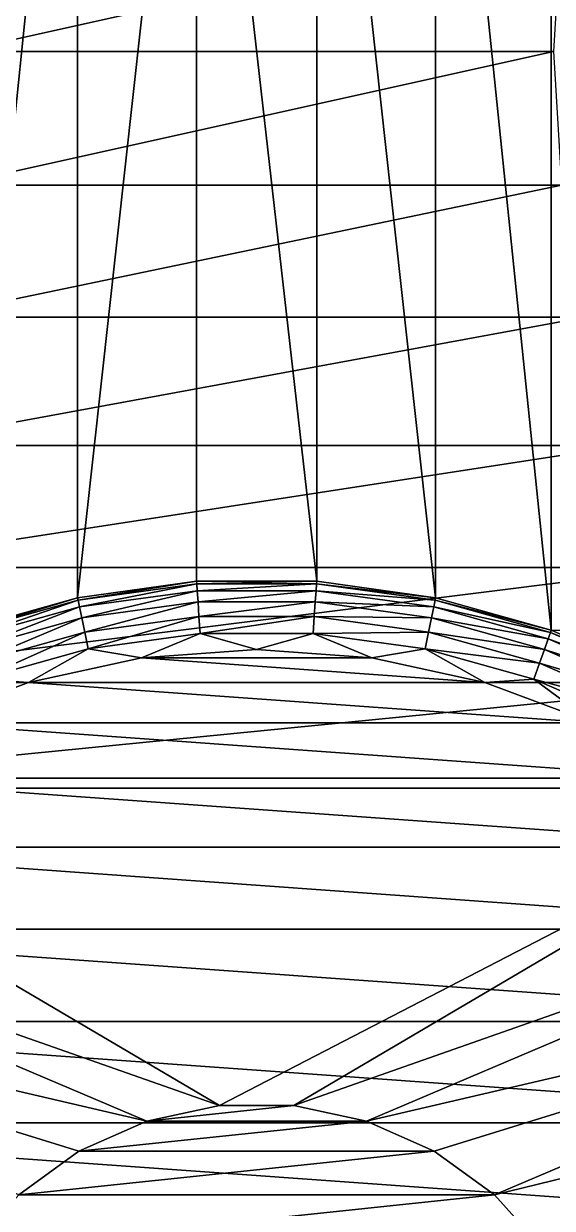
# Model space of a CAD drawing. Extents: x 464 to 15145, y 328 to 7622.
# Drawn here: x 5652 to 6346, y 2458 to 4012 of the extents above; entities that cross this region are included whole.
import ezdxf

# ---------------------------------------------------------------- set-up
doc = ezdxf.new("R2010")
doc.units = 0
doc.layers.get('0').update_dxf_attribs({"linetype": 'CONTINUOUS'})

msp = doc.modelspace()

# ---------------------------------------------------------------- linework, layer by layer
at = {"color": 7}
for points in [[(6344.4, 4734.4, -4432), (9264.7, 3216.1, -4432), (6488.9, 4797.1, -4432), (6344.4, 4734.4, -4432)], [(5571.4, 4734.4, -4432), (5571.4, 3216.1, -4432), (5723.1, 4691.9, -4432), (5571.4, 4734.4, -4432)], [(6344.4, 3216.1, -4432), (6344.4, 4734.4, -4432), (6192.7, 4691.9, -4432), (6344.4, 3216.1, -4432)], [(6344.4, 3216.1, -4432), (9120.2, 3153.3, -4432), (6344.4, 4734.4, -4432), (6344.4, 3216.1, -4432)], [(9120.2, 3153.3, -4432), (9264.7, 3216.1, -4432), (6344.4, 4734.4, -4432), (9120.2, 3153.3, -4432)], [(5723.1, 4691.9, -4432), (5571.4, 3216.1, -4432), (5723.1, 3258.6, -4432), (5723.1, 4691.9, -4432)], [(5723.1, 4691.9, -4432), (5723.1, 3258.6, -4432), (5879.1, 4670.4, -4432), (5723.1, 4691.9, -4432)], [(6036.7, 4670.4, -4432), (6192.7, 3258.6, -4432), (6192.7, 4691.9, -4432), (6036.7, 4670.4, -4432)], [(6192.7, 4691.9, -4432), (6192.7, 3258.6, -4432), (6344.4, 3216.1, -4432), (6192.7, 4691.9, -4432)], [(5879.1, 4670.4, -4432), (5723.1, 3258.6, -4432), (5879.1, 3280.1, -4432), (5879.1, 4670.4, -4432)], [(5879.1, 4670.4, -4432), (5879.1, 3280.1, -4432), (6036.7, 3280.1, -4432), (5879.1, 4670.4, -4432)], [(5879.1, 4670.4, -4432), (6036.7, 3280.1, -4432), (6036.7, 4670.4, -4432), (5879.1, 4670.4, -4432)], [(6036.7, 4670.4, -4432), (6036.7, 3280.1, -4432), (6192.7, 3258.6, -4432), (6036.7, 4670.4, -4432)], [(6357.8, 4150.9, -3744.1), (5568.7, 3975.2, -3744.1), (5558, 4150.9, -3744.1), (6357.8, 4150.9, -3744.1)], [(6347.2, 3975.2, -3744.1), (5568.7, 3975.2, -3744.1), (6357.8, 4150.9, -3744.1), (6347.2, 3975.2, -3744.1)], [(6357.8, 3799.6, -3744.1), (5558, 3799.6, -3744.1), (6347.2, 3975.2, -3744.1), (6357.8, 3799.6, -3744.1)], [(6347.2, 3975.2, -3744.1), (5558, 3799.6, -3744.1), (5568.7, 3975.2, -3744.1), (6347.2, 3975.2, -3744.1)], [(5558, 3799.6, -3744.1), (6357.8, 3799.6, -3744.1), (5526.3, 3626.5, -3744.1), (5558, 3799.6, -3744.1)], [(5526.3, 3626.5, -3744.1), (6357.8, 3799.6, -3744.1), (6389.5, 3626.5, -3744.1), (5526.3, 3626.5, -3744.1)], [(5526.3, 3626.5, -3744.1), (6389.5, 3626.5, -3744.1), (5473.9, 3458.4, -3744.1), (5526.3, 3626.5, -3744.1)], [(5473.9, 3458.4, -3744.1), (6389.5, 3626.5, -3744.1), (6441.9, 3458.4, -3744.1), (5473.9, 3458.4, -3744.1)], [(5473.9, 3458.4, -3744.1), (6441.9, 3458.4, -3744.1), (5401.7, 3298, -3744.1), (5473.9, 3458.4, -3744.1)], [(5401.7, 3298, -3744.1), (6441.9, 3458.4, -3744.1), (6514.1, 3298, -3744.1), (5401.7, 3298, -3744.1)], [(5401.7, 3298, -3744.1), (6514.1, 3298, -3744.1), (5310.7, 3147.3, -3744.1), (5401.7, 3298, -3744.1)], [(5310.7, 3147.3, -3744.1), (6514.1, 3298, -3744.1), (6605.1, 3147.3, -3744.1), (5310.7, 3147.3, -3744.1)], [(5723.1, 3258.6, -5124.5), (5723.7, 3255.5, -5148.4), (5879.1, 3280.1, -5124.5), (5723.1, 3258.6, -5124.5)], [(5723.1, 3258.6, -4432), (5723.1, 3258.6, -5124.5), (5879.1, 3280.1, -4432), (5723.1, 3258.6, -4432)], [(5879.1, 3280.1, -4432), (5723.1, 3258.6, -5124.5), (5879.1, 3280.1, -5124.5), (5879.1, 3280.1, -4432)], [(5879.1, 3280.1, -5124.5), (5723.7, 3255.5, -5148.4), (5879.4, 3276.9, -5148.4), (5879.1, 3280.1, -5124.5)], [(5879.1, 3280.1, -5124.5), (5879.4, 3276.9, -5148.4), (6036.7, 3280.1, -5124.5), (5879.1, 3280.1, -5124.5)], [(5879.1, 3280.1, -4432), (5879.1, 3280.1, -5124.5), (6036.7, 3280.1, -4432), (5879.1, 3280.1, -4432)], [(6036.7, 3280.1, -4432), (5879.1, 3280.1, -5124.5), (6036.7, 3280.1, -5124.5), (6036.7, 3280.1, -4432)], [(6036.7, 3280.1, -5124.5), (5879.4, 3276.9, -5148.4), (6036.5, 3276.9, -5148.4), (6036.7, 3280.1, -5124.5)], [(6036.7, 3280.1, -5124.5), (6036.5, 3276.9, -5148.4), (6192.7, 3258.6, -5124.5), (6036.7, 3280.1, -5124.5)], [(6036.7, 3280.1, -4432), (6036.7, 3280.1, -5124.5), (6192.7, 3258.6, -4432), (6036.7, 3280.1, -4432)], [(6192.7, 3258.6, -4432), (6036.7, 3280.1, -5124.5), (6192.7, 3258.6, -5124.5), (6192.7, 3258.6, -4432)], [(5723.7, 3255.5, -5148.4), (5725.6, 3246.5, -5170.7), (5879.4, 3276.9, -5148.4), (5723.7, 3255.5, -5148.4)], [(5725.6, 3246.5, -5170.7), (5880, 3267.7, -5170.7), (5879.4, 3276.9, -5148.4), (5725.6, 3246.5, -5170.7)], [(5725.6, 3246.5, -5170.7), (5728.6, 3232.1, -5189.8), (5880, 3267.7, -5170.7), (5725.6, 3246.5, -5170.7)], [(5728.6, 3232.1, -5189.8), (5881, 3253.1, -5189.8), (5880, 3267.7, -5170.7), (5728.6, 3232.1, -5189.8)], [(5879.4, 3276.9, -5148.4), (5880, 3267.7, -5170.7), (6036.5, 3276.9, -5148.4), (5879.4, 3276.9, -5148.4)], [(5880, 3267.7, -5170.7), (6035.8, 3267.7, -5170.7), (6036.5, 3276.9, -5148.4), (5880, 3267.7, -5170.7)], [(5880, 3267.7, -5170.7), (5881, 3253.1, -5189.8), (6035.8, 3267.7, -5170.7), (5880, 3267.7, -5170.7)], [(5881, 3253.1, -5189.8), (6034.8, 3253.1, -5189.8), (6035.8, 3267.7, -5170.7), (5881, 3253.1, -5189.8)], [(6035.8, 3267.7, -5170.7), (6034.8, 3253.1, -5189.8), (6190.2, 3246.5, -5170.7), (6035.8, 3267.7, -5170.7)], [(6036.5, 3276.9, -5148.4), (6035.8, 3267.7, -5170.7), (6192.1, 3255.5, -5148.4), (6036.5, 3276.9, -5148.4)], [(6035.8, 3267.7, -5170.7), (6190.2, 3246.5, -5170.7), (6192.1, 3255.5, -5148.4), (6035.8, 3267.7, -5170.7)], [(6192.7, 3258.6, -5124.5), (6036.5, 3276.9, -5148.4), (6192.1, 3255.5, -5148.4), (6192.7, 3258.6, -5124.5)], [(5571.4, 3216.1, -5124.5), (5572.5, 3213.1, -5148.4), (5723.1, 3258.6, -5124.5), (5571.4, 3216.1, -5124.5)], [(5571.4, 3216.1, -4432), (5571.4, 3216.1, -5124.5), (5723.1, 3258.6, -4432), (5571.4, 3216.1, -4432)], [(5723.1, 3258.6, -4432), (5571.4, 3216.1, -5124.5), (5723.1, 3258.6, -5124.5), (5723.1, 3258.6, -4432)], [(5723.1, 3258.6, -5124.5), (5572.5, 3213.1, -5148.4), (5723.7, 3255.5, -5148.4), (5723.1, 3258.6, -5124.5)], [(5572.5, 3213.1, -5148.4), (5575.5, 3204.4, -5170.7), (5723.7, 3255.5, -5148.4), (5572.5, 3213.1, -5148.4)], [(5575.5, 3204.4, -5170.7), (5725.6, 3246.5, -5170.7), (5723.7, 3255.5, -5148.4), (5575.5, 3204.4, -5170.7)], [(5728.6, 3232.1, -5189.8), (5732.5, 3213.4, -5204.5), (5881, 3253.1, -5189.8), (5728.6, 3232.1, -5189.8)], [(5732.5, 3213.4, -5204.5), (5882.3, 3234, -5204.5), (5881, 3253.1, -5189.8), (5732.5, 3213.4, -5204.5)], [(5881, 3253.1, -5189.8), (5882.3, 3234, -5204.5), (6034.8, 3253.1, -5189.8), (5881, 3253.1, -5189.8)], [(5882.3, 3234, -5204.5), (6033.5, 3234, -5204.5), (6034.8, 3253.1, -5189.8), (5882.3, 3234, -5204.5)], [(6034.8, 3253.1, -5189.8), (6033.5, 3234, -5204.5), (6187.2, 3232.1, -5189.8), (6034.8, 3253.1, -5189.8)], [(6034.8, 3253.1, -5189.8), (6187.2, 3232.1, -5189.8), (6190.2, 3246.5, -5170.7), (6034.8, 3253.1, -5189.8)], [(6192.1, 3255.5, -5148.4), (6190.2, 3246.5, -5170.7), (6343.4, 3213.1, -5148.4), (6192.1, 3255.5, -5148.4)], [(6192.7, 3258.6, -5124.5), (6192.1, 3255.5, -5148.4), (6344.4, 3216.1, -5124.5), (6192.7, 3258.6, -5124.5)], [(6344.4, 3216.1, -5124.5), (6192.1, 3255.5, -5148.4), (6343.4, 3213.1, -5148.4), (6344.4, 3216.1, -5124.5)], [(6192.7, 3258.6, -4432), (6192.7, 3258.6, -5124.5), (6344.4, 3216.1, -4432), (6192.7, 3258.6, -4432)], [(6344.4, 3216.1, -4432), (6192.7, 3258.6, -5124.5), (6344.4, 3216.1, -5124.5), (6344.4, 3216.1, -4432)], [(5575.5, 3204.4, -5170.7), (5580.5, 3190.6, -5189.8), (5725.6, 3246.5, -5170.7), (5575.5, 3204.4, -5170.7)], [(5580.5, 3190.6, -5189.8), (5728.6, 3232.1, -5189.8), (5725.6, 3246.5, -5170.7), (5580.5, 3190.6, -5189.8)], [(5732.5, 3213.4, -5204.5), (5737, 3191.6, -5213.7), (5882.3, 3234, -5204.5), (5732.5, 3213.4, -5204.5)], [(5737, 3191.6, -5213.7), (5883.8, 3211.8, -5213.7), (5882.3, 3234, -5204.5), (5737, 3191.6, -5213.7)], [(5882.3, 3234, -5204.5), (5883.8, 3211.8, -5213.7), (6033.5, 3234, -5204.5), (5882.3, 3234, -5204.5)], [(5883.8, 3211.8, -5213.7), (6032, 3211.8, -5213.7), (6033.5, 3234, -5204.5), (5883.8, 3211.8, -5213.7)], [(6033.5, 3234, -5204.5), (6032, 3211.8, -5213.7), (6183.3, 3213.4, -5204.5), (6033.5, 3234, -5204.5)], [(6033.5, 3234, -5204.5), (6183.3, 3213.4, -5204.5), (6187.2, 3232.1, -5189.8), (6033.5, 3234, -5204.5)], [(6190.2, 3246.5, -5170.7), (6187.2, 3232.1, -5189.8), (6340.3, 3204.4, -5170.7), (6190.2, 3246.5, -5170.7)], [(6190.2, 3246.5, -5170.7), (6340.3, 3204.4, -5170.7), (6343.4, 3213.1, -5148.4), (6190.2, 3246.5, -5170.7)], [(5580.5, 3190.6, -5189.8), (5586.9, 3172.6, -5204.5), (5728.6, 3232.1, -5189.8), (5580.5, 3190.6, -5189.8)], [(5586.9, 3172.6, -5204.5), (5732.5, 3213.4, -5204.5), (5728.6, 3232.1, -5189.8), (5586.9, 3172.6, -5204.5)], [(6187.2, 3232.1, -5189.8), (6183.3, 3213.4, -5204.5), (6335.4, 3190.6, -5189.8), (6187.2, 3232.1, -5189.8)], [(6187.2, 3232.1, -5189.8), (6335.4, 3190.6, -5189.8), (6340.3, 3204.4, -5170.7), (6187.2, 3232.1, -5189.8)], [(5586.9, 3172.6, -5204.5), (5594.3, 3151.6, -5213.7), (5732.5, 3213.4, -5204.5), (5586.9, 3172.6, -5204.5)], [(5594.3, 3151.6, -5213.7), (5737, 3191.6, -5213.7), (5732.5, 3213.4, -5204.5), (5594.3, 3151.6, -5213.7)], [(5737, 3191.6, -5213.7), (5806.8, 3179.6, -5216.8), (5883.8, 3211.8, -5213.7), (5737, 3191.6, -5213.7)], [(5806.8, 3179.6, -5216.8), (5957.9, 3190.4, -5216.8), (5883.8, 3211.8, -5213.7), (5806.8, 3179.6, -5216.8)], [(5883.8, 3211.8, -5213.7), (5957.9, 3190.4, -5216.8), (6032, 3211.8, -5213.7), (5883.8, 3211.8, -5213.7)], [(5957.9, 3190.4, -5216.8), (6109, 3179.6, -5216.8), (6032, 3211.8, -5213.7), (5957.9, 3190.4, -5216.8)], [(6032, 3211.8, -5213.7), (6178.8, 3191.6, -5213.7), (6183.3, 3213.4, -5204.5), (6032, 3211.8, -5213.7)], [(6032, 3211.8, -5213.7), (6109, 3179.6, -5216.8), (6178.8, 3191.6, -5213.7), (6032, 3211.8, -5213.7)], [(6183.3, 3213.4, -5204.5), (6178.8, 3191.6, -5213.7), (6329, 3172.6, -5204.5), (6183.3, 3213.4, -5204.5)], [(6183.3, 3213.4, -5204.5), (6329, 3172.6, -5204.5), (6335.4, 3190.6, -5189.8), (6183.3, 3213.4, -5204.5)], [(6340.3, 3204.4, -5170.7), (6335.4, 3190.6, -5189.8), (6483.2, 3142.4, -5170.7), (6340.3, 3204.4, -5170.7)], [(6343.4, 3213.1, -5148.4), (6340.3, 3204.4, -5170.7), (6487.4, 3150.6, -5148.4), (6343.4, 3213.1, -5148.4)], [(6340.3, 3204.4, -5170.7), (6483.2, 3142.4, -5170.7), (6487.4, 3150.6, -5148.4), (6340.3, 3204.4, -5170.7)], [(6344.4, 3216.1, -5124.5), (6343.4, 3213.1, -5148.4), (6488.9, 3153.3, -5124.5), (6344.4, 3216.1, -5124.5)], [(6488.9, 3153.3, -5124.5), (6343.4, 3213.1, -5148.4), (6487.4, 3150.6, -5148.4), (6488.9, 3153.3, -5124.5)], [(6344.4, 3216.1, -4432), (6344.4, 3216.1, -5124.5), (6488.9, 3153.3, -4432), (6344.4, 3216.1, -4432)], [(6488.9, 3153.3, -4432), (6344.4, 3216.1, -5124.5), (6488.9, 3153.3, -5124.5), (6488.9, 3153.3, -4432)], [(6488.9, 3153.3, -4432), (9120.2, 3153.3, -4432), (6344.4, 3216.1, -4432), (6488.9, 3153.3, -4432)], [(5594.3, 3151.6, -5213.7), (5658.8, 3147.4, -5216.8), (5737, 3191.6, -5213.7), (5594.3, 3151.6, -5213.7)], [(5658.8, 3147.4, -5216.8), (5806.8, 3179.6, -5216.8), (5737, 3191.6, -5213.7), (5658.8, 3147.4, -5216.8)], [(5806.8, 3179.6, -5216.8), (6109, 3179.6, -5216.8), (5957.9, 3190.4, -5216.8), (5806.8, 3179.6, -5216.8)], [(6109, 3179.6, -5216.8), (6257.1, 3147.4, -5216.8), (6178.8, 3191.6, -5213.7), (6109, 3179.6, -5216.8)], [(6178.8, 3191.6, -5213.7), (6257.1, 3147.4, -5216.8), (6321.5, 3151.6, -5213.7), (6178.8, 3191.6, -5213.7)], [(6178.8, 3191.6, -5213.7), (6321.5, 3151.6, -5213.7), (6329, 3172.6, -5204.5), (6178.8, 3191.6, -5213.7)], [(6335.4, 3190.6, -5189.8), (6329, 3172.6, -5204.5), (6476.5, 3129.3, -5189.8), (6335.4, 3190.6, -5189.8)], [(6335.4, 3190.6, -5189.8), (6476.5, 3129.3, -5189.8), (6483.2, 3142.4, -5170.7), (6335.4, 3190.6, -5189.8)], [(5658.8, 3147.4, -5216.8), (6257.1, 3147.4, -5216.8), (5806.8, 3179.6, -5216.8), (5658.8, 3147.4, -5216.8)], [(5806.8, 3179.6, -5216.8), (6257.1, 3147.4, -5216.8), (6109, 3179.6, -5216.8), (5806.8, 3179.6, -5216.8)], [(6329, 3172.6, -5204.5), (6321.5, 3151.6, -5213.7), (6467.7, 3112.4, -5204.5), (6329, 3172.6, -5204.5)], [(6329, 3172.6, -5204.5), (6467.7, 3112.4, -5204.5), (6476.5, 3129.3, -5189.8), (6329, 3172.6, -5204.5)], [(5310.7, 3147.3, -3744.1), (6605.1, 3147.3, -3744.1), (5202.1, 3008.8, -3744.1), (5310.7, 3147.3, -3744.1)], [(5202.1, 3008.8, -3744.1), (6605.1, 3147.3, -3744.1), (6713.7, 3008.8, -3744.1), (5202.1, 3008.8, -3744.1)], [(5516.8, 3094.5, -5216.8), (5658.8, 3147.4, -5216.8), (5594.3, 3151.6, -5213.7), (5516.8, 3094.5, -5216.8)], [(5516.8, 3094.5, -5216.8), (6399, 3094.5, -5216.8), (5658.8, 3147.4, -5216.8), (5516.8, 3094.5, -5216.8)], [(5658.8, 3147.4, -5216.8), (6399, 3094.5, -5216.8), (6257.1, 3147.4, -5216.8), (5658.8, 3147.4, -5216.8)], [(6257.1, 3147.4, -5216.8), (6399, 3094.5, -5216.8), (6321.5, 3151.6, -5213.7), (6257.1, 3147.4, -5216.8)], [(6321.5, 3151.6, -5213.7), (6399, 3094.5, -5216.8), (6457.4, 3092.6, -5213.7), (6321.5, 3151.6, -5213.7)], [(6321.5, 3151.6, -5213.7), (6457.4, 3092.6, -5213.7), (6467.7, 3112.4, -5204.5), (6321.5, 3151.6, -5213.7)], [(5383.8, 3021.9, -5216.8), (6532, 3021.9, -5216.8), (5516.8, 3094.5, -5216.8), (5383.8, 3021.9, -5216.8)], [(5516.8, 3094.5, -5216.8), (6532, 3021.9, -5216.8), (6399, 3094.5, -5216.8), (5516.8, 3094.5, -5216.8)], [(5262.6, 2931.1, -5216.8), (6653.3, 2931.1, -5216.8), (5383.8, 3021.9, -5216.8), (5262.6, 2931.1, -5216.8)], [(5383.8, 3021.9, -5216.8), (6653.3, 2931.1, -5216.8), (6532, 3021.9, -5216.8), (5383.8, 3021.9, -5216.8)], [(5202.1, 3008.8, -3744.1), (5909.2, 2592.3, -3744.1), (5077.7, 2884.4, -3744.1), (5202.1, 3008.8, -3744.1)], [(5202.1, 3008.8, -3744.1), (6713.7, 3008.8, -3744.1), (5909.2, 2592.3, -3744.1), (5202.1, 3008.8, -3744.1)], [(5909.2, 2592.3, -3744.1), (6713.7, 3008.8, -3744.1), (6006.6, 2592.3, -3744.1), (5909.2, 2592.3, -3744.1)], [(6006.6, 2592.3, -3744.1), (6713.7, 3008.8, -3744.1), (6838.1, 2884.4, -3744.1), (6006.6, 2592.3, -3744.1)], [(5155.4, 2823.9, -5216.8), (6760.4, 2823.9, -5216.8), (5262.6, 2931.1, -5216.8), (5155.4, 2823.9, -5216.8)], [(5262.6, 2931.1, -5216.8), (6760.4, 2823.9, -5216.8), (6653.3, 2931.1, -5216.8), (5262.6, 2931.1, -5216.8)], [(5077.7, 2884.4, -3744.1), (5813.8, 2572, -3744.1), (4939.1, 2775.8, -3744.1), (5077.7, 2884.4, -3744.1)], [(5077.7, 2884.4, -3744.1), (5909.2, 2592.3, -3744.1), (5813.8, 2572, -3744.1), (5077.7, 2884.4, -3744.1)], [(6006.6, 2592.3, -3744.1), (6838.1, 2884.4, -3744.1), (6102, 2572, -3744.1), (6006.6, 2592.3, -3744.1)], [(6102, 2572, -3744.1), (6838.1, 2884.4, -3744.1), (6976.7, 2775.8, -3744.1), (6102, 2572, -3744.1)], [(5064.6, 2702.7, -5216.8), (6851.2, 2702.7, -5216.8), (5155.4, 2823.9, -5216.8), (5064.6, 2702.7, -5216.8)], [(5155.4, 2823.9, -5216.8), (6851.2, 2702.7, -5216.8), (6760.4, 2823.9, -5216.8), (5155.4, 2823.9, -5216.8)], [(4939.1, 2775.8, -3744.1), (5813.8, 2572, -3744.1), (5724.8, 2532.4, -3744.1), (4939.1, 2775.8, -3744.1)], [(4939.1, 2775.8, -3744.1), (5724.8, 2532.4, -3744.1), (5645.9, 2475.1, -3744.1), (4939.1, 2775.8, -3744.1)], [(6102, 2572, -3744.1), (6976.7, 2775.8, -3744.1), (6191, 2532.4, -3744.1), (6102, 2572, -3744.1)], [(6191, 2532.4, -3744.1), (6976.7, 2775.8, -3744.1), (6269.9, 2475.1, -3744.1), (6191, 2532.4, -3744.1)], [(6269.9, 2475.1, -3744.1), (6976.7, 2775.8, -3744.1), (7127.3, 2684.8, -3744.1), (6269.9, 2475.1, -3744.1)], [(4992, 2569.7, -5216.8), (6923.8, 2569.7, -5216.8), (5064.6, 2702.7, -5216.8), (4992, 2569.7, -5216.8)], [(5064.6, 2702.7, -5216.8), (6923.8, 2569.7, -5216.8), (6851.2, 2702.7, -5216.8), (5064.6, 2702.7, -5216.8)], [(6269.9, 2475.1, -3744.1), (7127.3, 2684.8, -3744.1), (6335.1, 2402.7, -3744.1), (6269.9, 2475.1, -3744.1)], [(6335.1, 2402.7, -3744.1), (7127.3, 2684.8, -3744.1), (7287.8, 2612.5, -3744.1), (6335.1, 2402.7, -3744.1)], [(6335.1, 2402.7, -3744.1), (7287.8, 2612.5, -3744.1), (6383.9, 2318.2, -3744.1), (6335.1, 2402.7, -3744.1)], [(5909.2, 2592.3, -3744.1), (5909.2, 2592.3, -4528.9), (5813.8, 2572, -4528.9), (5909.2, 2592.3, -3744.1)], [(5909.2, 2592.3, -3744.1), (5813.8, 2572, -4528.9), (5813.8, 2572, -3744.1), (5909.2, 2592.3, -3744.1)], [(6102, 2572, -4528.9), (5813.8, 2572, -4528.9), (6006.6, 2592.3, -4528.9), (6102, 2572, -4528.9)], [(6006.6, 2592.3, -4528.9), (5813.8, 2572, -4528.9), (5909.2, 2592.3, -4528.9), (6006.6, 2592.3, -4528.9)], [(6006.6, 2592.3, -3744.1), (6006.6, 2592.3, -4528.9), (5909.2, 2592.3, -4528.9), (6006.6, 2592.3, -3744.1)], [(6006.6, 2592.3, -3744.1), (5909.2, 2592.3, -4528.9), (5909.2, 2592.3, -3744.1), (6006.6, 2592.3, -3744.1)], [(6102, 2572, -3744.1), (6102, 2572, -4528.9), (6006.6, 2592.3, -4528.9), (6102, 2572, -3744.1)], [(6102, 2572, -3744.1), (6006.6, 2592.3, -4528.9), (6006.6, 2592.3, -3744.1), (6102, 2572, -3744.1)], [(4939.1, 2427.7, -5216.8), (6976.7, 2427.7, -5216.8), (4992, 2569.7, -5216.8), (4939.1, 2427.7, -5216.8)], [(4992, 2569.7, -5216.8), (6976.7, 2427.7, -5216.8), (6923.8, 2569.7, -5216.8), (4992, 2569.7, -5216.8)], [(5813.8, 2572, -3744.1), (5813.8, 2572, -4528.9), (5724.8, 2532.4, -4528.9), (5813.8, 2572, -3744.1)], [(5813.8, 2572, -3744.1), (5724.8, 2532.4, -4528.9), (5724.8, 2532.4, -3744.1), (5813.8, 2572, -3744.1)], [(6191, 2532.4, -4528.9), (5724.8, 2532.4, -4528.9), (6102, 2572, -4528.9), (6191, 2532.4, -4528.9)], [(6102, 2572, -4528.9), (5724.8, 2532.4, -4528.9), (5813.8, 2572, -4528.9), (6102, 2572, -4528.9)], [(6191, 2532.4, -3744.1), (6191, 2532.4, -4528.9), (6102, 2572, -4528.9), (6191, 2532.4, -3744.1)], [(6191, 2532.4, -3744.1), (6102, 2572, -4528.9), (6102, 2572, -3744.1), (6191, 2532.4, -3744.1)], [(5724.8, 2532.4, -3744.1), (5724.8, 2532.4, -4528.9), (5645.9, 2475.1, -4528.9), (5724.8, 2532.4, -3744.1)], [(5724.8, 2532.4, -3744.1), (5645.9, 2475.1, -4528.9), (5645.9, 2475.1, -3744.1), (5724.8, 2532.4, -3744.1)], [(6269.9, 2475.1, -4528.9), (5645.9, 2475.1, -4528.9), (6191, 2532.4, -4528.9), (6269.9, 2475.1, -4528.9)], [(6191, 2532.4, -4528.9), (5645.9, 2475.1, -4528.9), (5724.8, 2532.4, -4528.9), (6191, 2532.4, -4528.9)], [(6269.9, 2475.1, -3744.1), (6269.9, 2475.1, -4528.9), (6191, 2532.4, -4528.9), (6269.9, 2475.1, -3744.1)], [(6269.9, 2475.1, -3744.1), (6191, 2532.4, -4528.9), (6191, 2532.4, -3744.1), (6269.9, 2475.1, -3744.1)], [(6335.1, 2402.7, -4528.9), (5580.7, 2402.7, -4528.9), (6269.9, 2475.1, -4528.9), (6335.1, 2402.7, -4528.9)], [(6269.9, 2475.1, -4528.9), (5580.7, 2402.7, -4528.9), (5645.9, 2475.1, -4528.9), (6269.9, 2475.1, -4528.9)], [(6335.1, 2402.7, -3744.1), (6335.1, 2402.7, -4528.9), (6269.9, 2475.1, -4528.9), (6335.1, 2402.7, -3744.1)], [(6335.1, 2402.7, -3744.1), (6269.9, 2475.1, -4528.9), (6269.9, 2475.1, -3744.1), (6335.1, 2402.7, -3744.1)]]:
    msp.add_3dface(points, dxfattribs=at)

doc.saveas('drawing.dxf')
